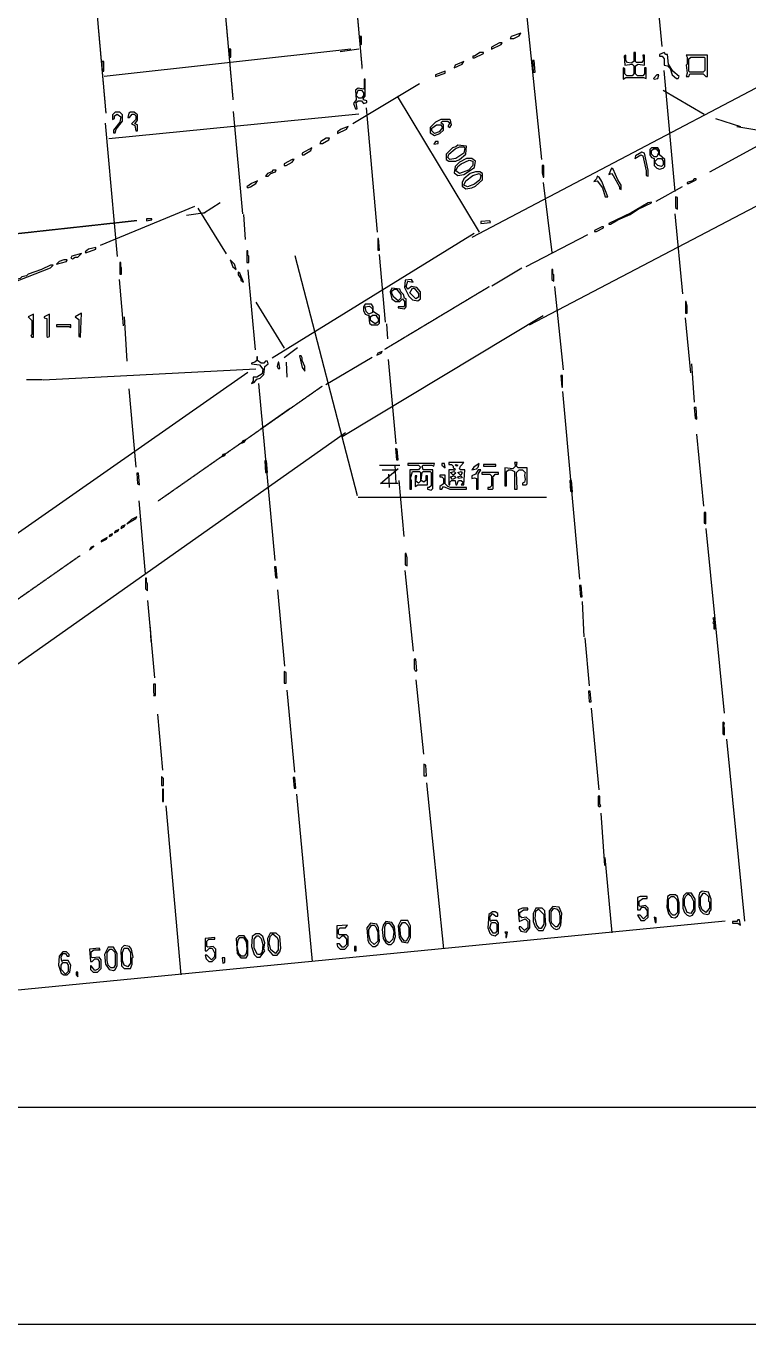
# Model space of a CAD drawing. Extents: x 11321 to 163025, y 6049 to 115321.
# Drawn here: x 79910 to 107597, y 6049 to 55820 of the extents above; entities that cross this region are included whole.
import ezdxf

# ---------------------------------------------------------------- set-up
doc = ezdxf.new("R2010")
doc.units = 0
doc.linetypes.add('DASHED', pattern=[1.524, 1.27, -0.254])
for name, color, linetype in [('DASHED_LINE', 3, 'DASHED'), ('SOLID_LINE', 7, 'Continuous'), ('TEXT_OUTLINE', 5, 'Continuous')]:
    doc.layers.add(name, color=color, linetype=linetype)

msp = doc.modelspace()

# ---------------------------------------------------------------- linework, layer by layer
at = {"layer": 'DASHED_LINE', "linetype": 'DASHED'}
for p, q in [((86234.8, 71027.2), (87846.3, 52986.8)), ((81366.3, 70513.4), (82971.6, 52478.5)), ((91468.5, 69051), (92796, 54183.8)), ((84155.2, 48351.7), (78256.1, 47703.9)), ((97665.7, 45815.9), (93664.2, 43415)), ((91264.6, 41999.9), (84979.2, 37602.6)), ((81971.6, 35498.4), (73344.6, 29463))]:
    msp.add_line(p, q, dxfattribs=at)
at = {"layer": 'SOLID_LINE'}
for p, q in [((103928, 58952.9), (104286.4, 55033.1)), ((98878.7, 58433.8), (99678.5, 50701.9)), ((92369.2, 54932.3), (82904.4, 53880.6)), ((92679.8, 54932.7), (91963.8, 54830.4)), ((104370.5, 54113.9), (104794.3, 49477.8)), ((94998.5, 53602.9), (92441.1, 52068.5)), ((108385.9, 53696.4), (97009.5, 47708.8)), ((104341.5, 53364.2), (105910.1, 52443.5)), ((94146.1, 53125.5), (97283.1, 47908.4)), ((92673.2, 52442.7), (83094, 51496.6)), ((87850.9, 52540.7), (88215.4, 48621.6)), ((92954.9, 52682.4), (93374.5, 47909.6)), ((106353.3, 52273.1), (107308.1, 51966.2)), ((82949.5, 52095.4), (83403.2, 46981.6)), ((107171.7, 51966.2), (109013, 51659.3)), ((108681.6, 51602.5), (106122.3, 50213.1)), ((109643.5, 49817), (99198.7, 44350.6)), ((99744.7, 49814.3), (100072.4, 47127.5)), ((105077.1, 49645.7), (104058.2, 49092.6)), ((86371.6, 48897.2), (82754.1, 47404.3)), ((86500.7, 48837.7), (87582.5, 47079.8)), ((87360.5, 49033.7), (86712.6, 48624.5)), ((86780.8, 48658.6), (86064.7, 48556.3)), ((88247, 48590.4), (88315.2, 47635.7)), ((104786.5, 48614.7), (105089.3, 45548.7)), ((97098.1, 47863.9), (89346.6, 43086.9)), ((101441.4, 47809.5), (99071.3, 46583.6)), ((90224.7, 47021.9), (92611.6, 37815.3)), ((93449.6, 47054.7), (93677.3, 44465.2)), ((88415.3, 46472.9), (88700.7, 43405.2)), ((98925.2, 46535.6), (97769.9, 45846.8)), ((83481.7, 46095.9), (83638.9, 44324.6)), ((100182.3, 45832.4), (100513.3, 42633)), ((88719.3, 45232.5), (89810.5, 43459.4)), ((83677.8, 44669.1), (83780.1, 42964.2)), ((99738.2, 44703.2), (92032, 40065.8)), ((93738, 44400.4), (93772.1, 43820.7)), ((105180.4, 44627.1), (105388.8, 42516.6)), ((90327, 43475.6), (89815.5, 43100.6)), ((89883.7, 42930.1), (89917.8, 42350.4)), ((93183.9, 43112.9), (91410.8, 42055.8)), ((93803.3, 43032.2), (94088, 39793.9)), ((105432.7, 42861.9), (105535, 41395.6)), ((88418.1, 42534.7), (53885.6, 18399)), ((88724.1, 42663.7), (80575.1, 42242.2)), ((79927, 42269.4), (80540.7, 42269.4)), ((83853.8, 41901.5), (84119.8, 38903.3)), ((88821.1, 42111.2), (89452.1, 35327.2)), ((100482.1, 41804.2), (101136.1, 34610)), ((90037.2, 41147.3), (88911.9, 40363)), ((92164.1, 40222.4), (74838.1, 27992.3)), ((105620.9, 40166.5), (105893.7, 37404.5)), ((93464.1, 38974.6), (94248.4, 38974.6)), ((94180.2, 38838.2), (93498.2, 38258.6)), ((94057.2, 38973.4), (94097.4, 38289.8)), ((93566.4, 38804.1), (94146.1, 38804.1)), ((93805.1, 38633.6), (93839.2, 38122.2)), ((94211, 38394.7), (94399.7, 36248.1)), ((93532.3, 38292.7), (94180.2, 38292.7)), ((84234.6, 37608.7), (84482.6, 34813.4)), ((92645.7, 37747.1), (99874.6, 37747.1)), ((105977.7, 36553.6), (106677.4, 29469.6)), ((94437.1, 34942.5), (94753.3, 31844)), ((89556.8, 34202.1), (89829.6, 31269.7)), ((84573.2, 33792.5), (84836.2, 30828)), ((101238.6, 33757.6), (101306.8, 32393.6)), ((84666.7, 32768.7), (84700.8, 32223.1)), ((101340.7, 32359.5), (101507.8, 30521)), ((94864.5, 30753.8), (95156.2, 27894.8)), ((89915.4, 30347.5), (90206.7, 27215.3)), ((84960, 29431.9), (85150.4, 27285.4)), ((101585.5, 29666.3), (101870.6, 26530.3)), ((106775.1, 28480.1), (107464.8, 21497.2)), ((95267.5, 26804.5), (95917.4, 20435.3)), ((85271.3, 25923.1), (85846, 19444)), ((90285.9, 26363.8), (90882.1, 19954.8)), ((101954.6, 25642.1), (102091, 23630.3)), ((102106.2, 23938.6), (102369.5, 21042.4)), ((106724.1, 21491.9), (76355.3, 18529.1)), ((41566.1, 14366.1), (112388.8, 14366.1)), ((53432.4, 6049.4), (112286.5, 6049.4))]:
    msp.add_line(p, q, dxfattribs=at)
at = {"layer": 'TEXT_OUTLINE'}
for points in [[(92713.9, 55410.1), (92713.9, 55137.3), (92782.1, 55103.2), (92782.1, 55410.1)], [(98885.8, 55546.5), (98510.7, 55410.1), (98476.6, 55341.9), (98613, 55341.9), (98817.6, 55444.2)], [(87701.4, 54932.7), (87701.4, 54625.9), (87769.6, 54625.9), (87769.6, 54932.7)], [(97453.6, 54796.3), (97317.2, 54796.3), (97112.6, 54660), (97044.4, 54660), (97044.4, 54591.8), (97112.6, 54591.8), (97453.6, 54762.2)], [(98169.7, 55171.4), (98067.4, 55171.4), (97760.5, 55000.9), (97760.5, 54932.7), (98135.6, 55103.2)], [(103625.5, 54694.1), (103557.3, 54694.1), (103591.4, 54523.6), (103523.2, 54421.3), (103318.6, 54421.3), (103284.5, 54455.4), (103284.5, 54796.3), (103216.3, 54796.3), (103216.3, 54455.4), (103114, 54387.2), (102977.6, 54421.3), (102909.4, 54489.5), (102909.4, 54694.1), (102841.2, 54660), (102875.3, 54319), (103148.1, 54353.1), (103216.3, 54284.9), (103216.3, 53978), (103148.1, 53909.8), (102943.5, 53909.8), (102875.3, 53978), (102875.3, 54182.6), (102807.1, 54216.7), (102807.1, 53773.4), (102909.4, 53841.6), (103591.4, 53841.6), (103693.7, 53807.5), (103693.7, 54216.7), (103625.5, 54216.7), (103625.5, 53978), (103557.3, 53909.8), (103352.7, 53909.8), (103284.5, 53978), (103284.5, 54284.9), (103386.8, 54353.1), (103625.5, 54319)], [(104205.1, 54728.2), (104205.1, 54660), (104307.4, 54660), (104375.6, 54557.7), (104375.6, 54319), (104512, 54284.9), (104614.3, 54182.6), (104682.5, 53943.9), (104853, 53807.5), (104921.2, 53807.5), (104955.3, 53875.7), (104716.6, 54080.3), (104546.1, 54353.1), (104512, 54728.2), (104443.8, 54728.2), (104375.6, 54796.3)], [(82825.3, 54455.4), (82825.3, 54216.7), (82859.4, 54080.3), (82893.5, 54080.3), (82893.5, 54455.4)], [(96703.5, 54455.4), (96362.5, 54319), (96328.4, 54216.7), (96635.3, 54353.1)], [(99329, 54489.5), (99363.1, 54046.2), (99431.3, 54046.2), (99397.2, 54489.5)], [(105228.1, 54694.1), (105262.2, 54625.9), (105262.2, 54353.1), (105228.1, 54319), (105262.2, 54012.1), (105228.1, 53875.7), (105330.4, 53875.7), (105364.5, 53978), (105876, 53978), (105978.3, 53875.7), (106046.4, 53875.7), (106046.4, 54694.1)], [(105398.6, 54625.9), (105910.1, 54625.9), (105944.2, 54591.8), (105944.2, 54114.4), (105876, 54046.2), (105364.5, 54046.2), (105330.4, 54080.3), (105330.4, 54557.7)], [(92918.5, 53773.4), (92884.4, 53773.4), (92884.4, 53432.4), (92850.3, 53398.3), (92645.7, 53432.4), (92543.4, 53364.2), (92577.5, 52989.1), (92475.2, 52852.7), (92543.4, 52648.1), (92611.6, 52648.1), (92577.5, 52886.8), (92645.7, 52955), (92782.1, 52955), (92850.3, 52852.7), (92986.7, 52886.8), (92986.7, 52955), (92850.3, 52989.1), (92850.3, 53057.3), (92918.5, 53125.5)], [(95987.4, 54080.3), (95612.3, 53943.9), (95612.3, 53875.7), (95987.4, 54012.1)], [(104171, 53943.9), (104102.8, 53943.9), (103966.4, 53807.5), (104000.5, 53773.4), (104136.9, 53807.5)], [(92645.7, 53364.2), (92782.1, 53364.2), (92850.3, 53261.9), (92850.3, 53159.6), (92782.1, 53057.3), (92679.8, 53057.3), (92577.5, 53159.6)], [(83507.3, 52511.7), (83336.8, 52511.7), (83234.5, 52409.5), (83234.5, 52239), (83302.7, 52273.1), (83302.7, 52375.4), (83405, 52443.5), (83541.4, 52341.3), (83507.3, 52136.7), (83268.6, 51829.8), (83268.6, 51727.5), (83336.8, 51727.5), (83370.9, 51863.9), (83609.6, 52170.8), (83609.6, 52409.5)], [(83916.5, 52511.7), (83848.3, 52477.6), (83814.2, 52307.2), (83882.4, 52307.2), (83984.7, 52443.5), (84052.9, 52443.5), (84121.1, 52375.4), (84121.1, 52239), (83950.6, 52068.5), (84087, 52000.3), (84121.1, 51795.7), (84189.3, 51795.7), (84189.3, 52034.4), (84087, 52068.5), (84189.3, 52204.9), (84189.3, 52409.5), (84052.9, 52511.7)], [(92270.6, 51966.2), (91997.9, 51863.9), (91861.5, 51761.6), (91861.5, 51693.4), (92202.4, 51863.9)], [(96192, 52204.9), (96157.9, 52239), (95816.9, 52239), (95612.3, 52136.7), (95407.7, 51932.1), (95407.7, 51727.5), (95578.2, 51625.2), (95782.8, 51693.4), (95919.2, 51829.8), (95919.2, 52034.4), (95816.9, 52102.6), (95885.1, 52170.8), (96089.7, 52170.8), (96157.9, 52102.6), (96089.7, 51966.2), (96157.9, 51932.1), (96226.1, 52034.4)], [(95816.9, 52034.4), (95885.1, 51932.1), (95748.7, 51761.6), (95578.2, 51693.4), (95475.9, 51795.7), (95475.9, 51898), (95646.4, 52034.4)], [(91554.6, 51522.9), (91418.2, 51522.9), (91213.6, 51386.5), (91179.5, 51318.3), (91281.8, 51318.3), (91520.5, 51454.7)], [(95714.6, 51386.5), (95612.3, 51386.5), (95544.1, 51284.2), (95714.6, 51318.3)], [(90872.6, 51147.8), (90497.5, 50943.2), (90497.5, 50875), (90565.7, 50875), (90838.5, 51045.5)], [(96805.7, 51216), (96464.8, 51250.1), (96396.6, 51181.9), (96260.2, 51147.8), (96021.5, 50909.1), (96021.5, 50704.5), (96123.8, 50636.3), (96396.6, 50636.3), (96533, 50704.5), (96771.6, 50909.1)], [(96737.5, 51147.8), (96703.5, 50943.2), (96396.6, 50738.6), (96157.9, 50704.5), (96089.7, 50772.7), (96123.8, 50909.1), (96362.5, 51113.7), (96533, 51181.9), (96703.5, 51181.9)], [(103523.2, 50977.3), (103284.5, 50840.9), (103250.4, 50738.6), (103489.1, 50875), (103557.3, 50840.9), (103693.7, 50261.2), (103693.7, 50090.8), (103761.8, 50056.7), (103761.8, 50295.3), (103625.5, 50943.2)], [(103898.2, 51147.8), (103830, 51079.6), (103830, 50875), (103898.2, 50772.7), (104000.5, 50738.6), (104000.5, 50465.8), (104102.8, 50363.5), (104205.1, 50329.4), (104341.5, 50363.5), (104409.7, 50431.7), (104409.7, 50704.5), (104205.1, 50875), (104205.1, 51045.5), (104136.9, 51147.8)], [(103966.4, 51113.7), (104068.7, 51113.7), (104171, 50977.3), (104102.8, 50806.8), (104000.5, 50806.8), (103898.2, 50909.1), (103898.2, 51045.5)], [(89508.7, 50295.3), (89372.3, 50295.3), (89338.2, 50227.1), (89167.7, 50158.9), (89099.5, 50056.7), (89201.8, 50056.7), (89304.1, 50158.9), (89474.6, 50227.1)], [(90190.6, 50704.5), (90122.4, 50704.5), (89815.5, 50534), (89815.5, 50465.8), (89883.7, 50465.8), (90122.4, 50602.2)], [(97146.7, 50636.3), (97010.3, 50738.6), (96805.7, 50738.6), (96533, 50602.2), (96362.5, 50431.7), (96328.4, 50193), (96464.8, 50090.8), (96703.5, 50124.8), (97112.6, 50397.6)], [(97044.4, 50636.3), (97044.4, 50465.8), (96873.9, 50295.3), (96533, 50158.9), (96396.6, 50261.2), (96464.8, 50431.7), (96601.2, 50534), (96908, 50670.4)], [(99704.1, 50465.8), (99704.1, 50193), (99738.2, 50022.6), (99772.3, 50022.6), (99772.3, 50465.8)], [(102363.8, 50363.5), (102261.5, 50124.8), (102363.8, 50158.9), (102432, 50090.8), (102670.7, 49647.5), (102670.7, 49579.3), (102738.9, 49545.2), (102738.9, 49715.7), (102602.5, 49920.3), (102432, 50329.4)], [(104136.9, 50738.6), (104273.3, 50738.6), (104341.5, 50636.3), (104341.5, 50499.9), (104273.3, 50431.7), (104136.9, 50465.8), (104034.6, 50568.1), (104034.6, 50636.3)], [(88792.6, 49886.2), (88553.9, 49783.9), (88383.4, 49647.5), (88417.5, 49613.4), (88519.8, 49647.5), (88724.4, 49783.9)], [(97419.5, 50158.9), (97317.2, 50227.1), (97146.7, 50227.1), (96942.1, 50158.9), (96703.5, 49954.4), (96635.3, 49818), (96635.3, 49681.6), (96771.6, 49579.3), (97010.3, 49613.4), (97146.7, 49681.6), (97419.5, 49920.3)], [(97351.3, 50090.8), (97317.2, 49920.3), (97112.6, 49749.8), (96839.8, 49647.5), (96703.5, 49715.7), (96771.6, 49886.2), (97044.4, 50090.8), (97283.1, 50158.9)], [(101818.2, 50056.7), (101784.1, 49954.4), (101681.8, 49852.1), (101818.2, 49886.2), (102022.8, 49613.4), (102125.1, 49272.4), (102227.4, 49272.4), (101988.7, 49852.1), (101886.4, 50022.6)], [(105603.2, 49954.4), (105535, 49954.4), (105466.8, 49886.2), (105262.2, 49818), (105262.2, 49783.9), (105330.4, 49783.9), (105603.2, 49920.3)], [(103898.2, 49067.8), (103761.8, 49033.7), (103114, 48658.6), (102261.5, 48249.4), (102261.5, 48215.3), (102329.7, 48215.3), (102602.5, 48385.8), (103079.9, 48590.4), (103386.8, 48795), (103898.2, 49033.7)], [(104818.9, 49272.4), (104818.9, 48863.2), (104887.1, 48795), (104887.1, 49238.3)], [(84530.3, 48419.9), (84530.3, 48351.7), (84734.9, 48385.8), (84734.9, 48419.9)], [(97351.3, 48317.6), (97351.3, 48249.4), (97726.4, 48283.5), (97692.3, 48351.7)], [(102056.9, 48113), (101988.7, 48113), (101715.9, 47976.6), (101715.9, 47942.5), (101784.1, 47942.5), (102056.9, 48078.9)], [(82586.7, 47328.8), (82313.9, 47260.6), (82177.5, 47158.3), (82211.6, 47124.2), (82586.7, 47260.6)], [(93395.9, 47669.8), (93395.9, 47226.5), (93464.1, 47226.5), (93430, 47669.8)], [(81495.5, 46851.4), (81359.1, 46851.4), (81188.6, 46783.2), (81086.3, 46680.9), (81461.4, 46783.2)], [(82041.1, 47090.1), (81666, 46987.8), (81631.9, 46919.6), (81700.1, 46885.5), (81802.4, 46953.7), (81904.7, 46953.7)], [(87735.5, 46851.4), (87837.8, 46578.6), (87974.2, 46476.3), (87906, 46680.9)], [(88383.4, 47192.4), (88383.4, 46749.1), (88451.6, 46749.1), (88451.6, 46987.8), (88417.5, 47021.9), (88417.5, 47192.4)], [(80949.9, 46646.8), (80847.6, 46646.8), (80506.6, 46476.3), (79995.2, 46305.8), (79927, 46237.6), (79756.5, 46203.5), (79688.3, 46135.3), (79517.8, 46101.2), (79040.4, 45862.5), (78938.1, 45862.5), (78665.3, 45726.1), (78665.3, 45657.9), (79074.5, 45794.3), (79381.4, 45964.8), (80847.6, 46544.5)], [(83507.3, 46749.1), (83507.3, 46305.8), (83575.5, 46305.8), (83575.5, 46544.5), (83541.4, 46578.6), (83541.4, 46749.1)], [(88042.4, 46374), (88042.4, 46271.7), (88144.7, 46135.3), (88144.7, 46067.1), (88247, 45998.9), (88110.6, 46339.9)], [(100079.2, 46476.3), (100079.2, 46101.2), (100147.4, 46033), (100147.4, 46271.7), (100113.3, 46305.8), (100113.3, 46476.3)], [(94452.9, 46067.1), (94418.8, 45794.3), (94589.3, 45453.3), (94725.7, 45317), (94930.3, 45282.9), (95032.6, 45351.1), (95032.6, 45623.8), (94896.2, 45794.3), (94691.6, 45828.4), (94555.2, 45726.1), (94487, 45828.4), (94555.2, 46033), (94759.8, 45998.9), (94691.6, 46101.2)], [(93941.5, 45760.2), (93873.3, 45623.8), (93941.5, 45351.1), (94077.9, 45248.8), (94248.4, 45248.8), (94350.7, 45351.1), (94418.8, 45248.8), (94418.8, 45078.3), (94384.7, 45044.2), (94180.2, 45044.2), (94180.2, 45010.1), (94418.8, 44976), (94487, 45044.2), (94487, 45351.1), (94418.8, 45385.2), (94384.7, 45521.5), (94282.5, 45623.8), (94248.4, 45726.1)], [(94043.8, 45726.1), (94112, 45726.1), (94282.5, 45521.5), (94282.5, 45385.2), (94180.2, 45282.9), (94009.7, 45419.3), (93941.5, 45555.6), (93941.5, 45657.9)], [(94725.7, 45760.2), (94793.9, 45760.2), (94964.4, 45555.6), (94964.4, 45419.3), (94862.1, 45351.1), (94623.4, 45589.7)], [(82041.1, 44805.5), (81802.4, 44669.1), (81938.8, 44566.8), (81938.8, 43918.9), (82007, 43884.8)], [(92918.5, 45146.5), (92850.3, 45044.2), (92850.3, 44907.8), (92918.5, 44771.4), (93089, 44703.2), (93054.9, 44669.1), (93089, 44430.4), (93157.2, 44362.2), (93395.9, 44362.2), (93464.1, 44430.4), (93464.1, 44703.2), (93225.4, 44873.7), (93225.4, 45044.2), (93157.2, 45146.5)], [(92918.5, 45044.2), (93089, 45078.3), (93191.3, 44976), (93191.3, 44839.6), (93054.9, 44771.4), (92952.6, 44873.7)], [(105194, 45248.8), (105194, 44805.5), (105262.2, 44805.5), (105262.2, 45078.3), (105228.1, 45248.8)], [(80199.8, 44771.4), (79995.2, 44669.1), (80131.6, 44532.7), (80131.6, 43987.1), (80097.5, 43953), (80131.6, 43884.8), (80199.8, 43884.8)], [(80813.5, 44771.4), (80608.9, 44669.1), (80608.9, 44635), (80711.2, 44600.9), (80711.2, 43918.9), (80745.3, 43884.8), (80813.5, 43918.9)], [(81086.3, 44362.2), (81086.3, 44294), (81563.7, 44294), (81631.9, 44259.9), (81631.9, 44362.2)], [(93191.3, 44737.3), (93327.7, 44737.3), (93430, 44566.8), (93395.9, 44464.5), (93293.6, 44396.3), (93123.1, 44532.7), (93123.1, 44669.1)], [(93566.4, 43339.2), (93395.9, 43271), (93361.8, 43202.8), (93532.3, 43271)], [(89167.7, 42964.2), (89099.5, 42964.2), (89031.3, 42896), (88929, 42896), (88792.6, 42998.3), (88792.6, 43134.6), (88758.5, 43134.6), (88758.5, 42998.3), (88690.3, 42930.1), (88553.9, 42896), (88553.9, 42861.9), (88860.8, 42827.8), (88997.2, 42657.3), (88963.1, 42486.8), (88758.5, 42350.4), (88622.1, 42350.4), (88622.1, 42214), (88553.9, 42111.7), (88656.2, 42145.8), (88758.5, 42282.2), (88894.9, 42316.3), (89031.3, 42452.7), (89065.4, 42759.6), (89201.8, 42861.9)], [(89576.9, 42930.1), (89542.8, 42759.6), (89576.9, 42691.4), (89645.1, 42691.4), (89611, 42930.1)], [(90395.2, 43168.7), (90497.5, 42725.5), (90599.8, 42589.1), (90599.8, 42759.6), (90497.5, 42998.3), (90497.5, 43100.6), (90463.4, 43168.7)], [(100420.2, 42418.6), (100454.3, 41975.3), (100488.4, 41975.3), (100488.4, 42418.6)], [(105535, 41191), (105569.1, 40781.8), (105637.3, 40747.8), (105603.2, 41191)], [(88349.3, 39963.5), (88212.9, 39895.3), (88178.8, 39827.1), (88281.1, 39861.2)], [(87565, 39417.9), (87462.7, 39383.8), (87428.6, 39315.6), (87530.9, 39349.7)], [(94077.9, 39622.5), (94112, 39179.2), (94180.2, 39179.2), (94146.1, 39588.4)], [(89065.4, 39145.1), (89099.5, 38701.8), (89167.7, 38701.8), (89133.6, 39145.1)], [(94555.2, 39042.8), (94555.2, 38974.6), (94964.4, 38974.6), (95032.6, 38906.4), (94964.4, 38804.1), (94623.4, 38804.1), (94623.4, 38054), (94691.6, 38054), (94691.6, 38395), (94657.5, 38463.1), (94725.7, 38735.9), (94998.5, 38735.9), (95032.6, 38701.8), (95032.6, 38360.9), (94964.4, 38292.7), (94862.1, 38360.9), (94896.2, 38565.4), (94828, 38565.4), (94828, 38156.3), (94930.3, 38224.5), (95305.4, 38224.5), (95305.4, 38565.4), (95237.2, 38565.4), (95237.2, 38395), (95169, 38326.8), (95066.7, 38395), (95100.8, 38701.8), (95134.9, 38735.9), (95407.7, 38735.9), (95441.8, 38701.8), (95441.8, 38190.4), (95373.6, 38122.2), (95305.4, 38122.2), (95305.4, 38054), (95441.8, 38019.9), (95510, 38088.1), (95510, 38804.1), (95134.9, 38804.1), (95100.8, 38940.5), (95134.9, 38974.6), (95475.9, 38974.6), (95544.1, 38940.5), (95578.2, 39042.8)], [(95851, 39042.8), (95851, 38974.6), (95987.4, 38872.3), (95953.3, 39042.8)], [(96123.8, 39076.9), (96123.8, 39008.7), (96226.1, 39008.7), (96294.3, 38940.5), (96294.3, 38872.3), (96362.5, 38838.2), (96328.4, 38770), (96294.3, 38804.1), (96123.8, 38804.1), (96123.8, 38224.5), (96157.9, 38224.5), (96157.9, 38326.8), (96226.1, 38395), (96362.5, 38395), (96396.6, 38224.5), (96430.7, 38224.5), (96498.9, 38395), (96601.2, 38395), (96669.4, 38326.8), (96601.2, 38224.5), (96703.5, 38224.5), (96737.5, 38804.1), (96567.1, 38804.1), (96533, 38838.2), (96567.1, 38940.5), (96703.5, 39076.9)], [(96362.5, 38974.6), (96396.6, 39008.7), (96464.8, 38974.6), (96430.7, 38940.5)], [(97283.1, 39042.8), (97078.5, 38906.4), (97010.3, 38804.1), (97180.8, 38838.2), (97249, 38906.4)], [(97453.6, 39008.7), (97453.6, 38940.5), (97931, 38940.5), (97931, 39008.7)], [(98647.1, 39076.9), (98681.2, 38940.5), (98578.9, 38838.2), (98272, 38872.3), (98272, 38190.4), (98340.2, 38190.4), (98340.2, 38735.9), (98408.4, 38804.1), (98510.7, 38804.1), (98647.1, 38735.9), (98647.1, 38054), (98749.4, 38054), (98715.3, 38701.8), (98817.6, 38804.1), (98954, 38804.1), (99056.2, 38701.8), (99022.2, 38599.5), (99056.2, 38429.1), (99022.2, 38326.8), (98954, 38292.7), (98954, 38224.5), (99090.3, 38224.5), (99124.4, 38258.6), (99124.4, 38872.3), (98783.5, 38872.3), (98715.3, 38940.5), (98749.4, 39076.9)], [(84155.2, 38667.7), (84189.3, 38258.6), (84257.5, 38224.5), (84223.4, 38667.7)], [(95782.8, 38599.5), (95782.8, 38531.3), (95851, 38531.3), (95919.2, 38463.1), (95919.2, 38258.6), (95782.8, 38156.3), (95782.8, 38054), (95851, 38054), (95919.2, 38156.3), (96157.9, 38054), (96805.7, 38054), (96805.7, 38122.2), (96192, 38122.2), (96089.7, 38156.3), (95987.4, 38258.6), (95987.4, 38599.5)], [(96192, 38701.8), (96328.4, 38735.9), (96396.6, 38667.7), (96294.3, 38599.5)], [(96192, 38531.3), (96328.4, 38565.4), (96396.6, 38497.2), (96260.2, 38429.1)], [(96464.8, 38701.8), (96601.2, 38735.9), (96635.3, 38667.7), (96567.1, 38599.5)], [(96464.8, 38531.3), (96601.2, 38565.4), (96635.3, 38497.2), (96498.9, 38463.1)], [(97351.3, 38804.1), (97249, 38804.1), (97146.7, 38633.6), (97010.3, 38565.4), (97010.3, 38463.1), (97112.6, 38497.2), (97180.8, 38463.1), (97180.8, 38054), (97249, 38054), (97249, 38633.6)], [(97385.4, 38701.8), (97385.4, 38633.6), (97692.3, 38633.6), (97760.5, 38565.4), (97760.5, 38190.4), (97692.3, 38122.2), (97624.1, 38122.2), (97624.1, 38054), (97794.6, 38054), (97828.7, 38088.1), (97828.7, 38463.1), (97794.6, 38497.2), (97896.9, 38633.6), (98033.3, 38633.6), (98033.3, 38701.8)], [(100761.2, 38395), (100795.3, 37985.8), (100863.5, 37951.7), (100829.4, 38395)], [(84155.2, 36996.9), (83950.6, 36894.6), (83780.1, 36724.1), (84121.1, 36928.7)], [(105910.1, 37167.4), (105910.1, 36758.2), (105978.3, 36724.1), (105978.3, 37167.4)], [(83234.5, 36349), (83132.2, 36314.9), (83098.1, 36246.7), (83200.4, 36280.8)], [(83473.2, 36519.5), (83336.8, 36451.3), (83302.7, 36383.1), (83439.1, 36451.3)], [(83711.9, 36690), (83575.5, 36621.8), (83541.4, 36553.6), (83677.8, 36621.8)], [(82518.5, 35871.7), (82416.2, 35837.6), (82348, 35735.3)], [(83029.9, 36212.6), (82791.2, 36076.3), (82791.2, 36042.2), (82995.8, 36144.4)], [(94452.9, 35598.9), (94452.9, 35155.6), (94521.1, 35121.5), (94521.1, 35428.4), (94487, 35598.9)], [(89440.5, 35087.4), (89474.6, 34678.2), (89542.8, 34644.1), (89508.7, 35087.4)], [(84496.2, 34644.1), (84496.2, 34234.9), (84564.4, 34166.7), (84564.4, 34439.5), (84530.3, 34473.6), (84530.3, 34644.1)], [(101136.3, 34371.3), (101170.4, 33928), (101238.6, 33928), (101204.5, 34371.3)], [(106251, 33109.7), (106285.1, 33007.4), (106251, 32939.2), (106285.1, 32905.1), (106285.1, 32700.5), (106319.2, 32700.5), (106319.2, 33143.8)], [(94793.9, 31541.1), (94793.9, 31166.1), (94828, 31097.9), (94896.2, 31097.9), (94862.1, 31541.1)], [(89815.5, 31063.8), (89815.5, 30620.5), (89883.7, 30620.5), (89883.7, 31029.7)], [(84803.1, 30586.4), (84803.1, 30245.4), (84837.2, 30211.3), (84803.1, 30143.1), (84871.3, 30143.1), (84871.3, 30586.4)], [(101477.2, 30313.6), (101511.3, 29904.4), (101579.5, 29904.4), (101545.4, 30313.6)], [(106626.1, 29120.2), (106626.1, 28676.9), (106694.3, 28642.8), (106694.3, 28915.6), (106660.2, 28949.7), (106694.3, 29086.1)], [(95169, 27517.5), (95169, 27074.2), (95271.3, 27074.2), (95237.2, 27483.4)], [(85109.9, 27040.1), (85109.9, 26699.2), (85178.1, 26699.2), (85178.1, 26971.9)], [(90156.5, 27006), (90190.6, 26596.9), (90258.8, 26596.9), (90224.7, 27006)], [(85144, 26562.8), (85144, 26085.4), (85178.1, 26085.4), (85178.1, 26562.8)], [(101852.3, 26290), (101852.3, 25914.9), (101920.5, 25880.8), (101954.6, 25914.9), (101920.5, 25983.1), (101920.5, 26290)], [(103455, 22436.8), (103352.7, 22402.7), (103352.7, 21925.4), (103455, 21925.4), (103523.2, 22027.7), (103625.5, 22027.7), (103727.7, 21891.3), (103727.7, 21720.8), (103591.4, 21584.4), (103455, 21720.8), (103352.7, 21720.8), (103489.1, 21516.2), (103625.5, 21516.2), (103761.8, 21652.6), (103761.8, 21993.6), (103659.6, 22095.9), (103455, 22061.8), (103420.9, 22095.9), (103420.9, 22266.3), (103557.3, 22368.6), (103727.7, 22368.6), (103727.7, 22436.8)], [(104614.3, 22505), (104512, 22436.8), (104477.9, 22027.7), (104546.1, 21789), (104648.4, 21652.6), (104784.8, 21618.5), (104887.1, 21686.7), (104955.3, 21823.1), (104955.3, 22198.1), (104887.1, 22436.8), (104818.9, 22505)], [(104648.4, 22436.8), (104750.7, 22436.8), (104853, 22334.5), (104887.1, 22232.2), (104887.1, 21823.1), (104784.8, 21720.8), (104716.6, 21720.8), (104614.3, 21823.1), (104546.1, 21993.6), (104546.1, 22334.5)], [(105228.1, 22573.2), (105125.8, 22470.9), (105091.7, 22368.6), (105091.7, 21993.6), (105159.9, 21823.1), (105262.2, 21720.8), (105364.5, 21686.7), (105466.8, 21720.8), (105569.1, 21891.3), (105569.1, 22334.5), (105432.7, 22573.2)], [(105296.3, 22539.1), (105398.6, 22470.9), (105500.9, 22266.3), (105500.9, 21959.5), (105398.6, 21789), (105262.2, 21823.1), (105159.9, 22095.9), (105159.9, 22334.5), (105194, 22436.8)], [(105841.9, 22641.4), (105739.6, 22573.2), (105705.5, 22470.9), (105705.5, 22061.8), (105773.7, 21891.3), (105876, 21789), (106046.4, 21754.9), (106114.6, 21789), (106114.6, 21857.2), (106182.8, 21925.4), (106182.8, 22334.5), (106080.5, 22607.3)], [(105876, 22573.2), (105944.2, 22573.2), (106080.5, 22436.8), (106080.5, 22266.3), (106114.6, 22232.2), (106114.6, 21993.6), (105978.3, 21823.1), (105841.9, 21925.4), (105773.7, 22095.9), (105773.7, 22402.7)], [(98954, 21993.6), (98783.5, 21925.4), (98817.6, 21482.1), (99056.2, 21584.4), (99158.5, 21482.1), (99158.5, 21243.4), (99022.2, 21141.1), (98885.8, 21277.5), (98817.6, 21277.5), (98817.6, 21209.3), (98885.8, 21107), (99090.3, 21072.9), (99226.7, 21243.4), (99226.7, 21516.2), (99090.3, 21652.6), (98919.9, 21618.5), (98851.7, 21686.7), (98851.7, 21823.1), (98988.1, 21925.4), (99158.5, 21925.4), (99158.5, 21993.6)], [(99465.4, 21993.6), (99363.1, 21789), (99363.1, 21482.1), (99431.3, 21277.5), (99567.7, 21141.1), (99738.2, 21141.1), (99840.5, 21345.7), (99806.4, 21891.3), (99704.1, 21993.6)], [(99567.7, 21959.5), (99772.3, 21754.9), (99772.3, 21379.8), (99670, 21209.3), (99601.8, 21209.3), (99499.5, 21345.7), (99431.3, 21584.4), (99465.4, 21891.3)], [(100113.3, 22061.8), (99976.9, 21891.3), (99976.9, 21516.2), (100045.1, 21311.6), (100147.4, 21209.3), (100249.7, 21175.2), (100352, 21209.3), (100420.2, 21345.7), (100454.3, 21789), (100352, 22027.7)], [(100147.4, 21993.6), (100283.8, 21959.5), (100352, 21857.2), (100386.1, 21686.7), (100386.1, 21448), (100283.8, 21277.5), (100215.6, 21277.5), (100079.2, 21413.9), (100045.1, 21516.2), (100045.1, 21857.2)], [(93123.1, 21413.9), (92986.7, 21243.4), (93020.8, 20766), (93054.9, 20663.7), (93191.3, 20527.3), (93293.6, 20527.3), (93395.9, 20595.5), (93464.1, 20731.9), (93430, 21243.4), (93361.8, 21379.8)], [(93702.8, 21482.1), (93600.5, 21345.7), (93566.4, 21175.2), (93600.5, 20834.2), (93702.8, 20663.7), (93805.1, 20595.5), (93907.4, 20595.5), (94009.7, 20697.8), (94077.9, 20902.4), (94043.8, 21277.5), (93941.5, 21448)], [(93736.9, 21413.9), (93839.2, 21413.9), (93975.6, 21243.4), (94009.7, 21072.9), (93975.6, 20800.1), (93839.2, 20663.7), (93736.9, 20731.9), (93668.7, 20902.4), (93668.7, 21277.5)], [(94282.5, 21516.2), (94180.2, 21311.6), (94214.3, 20868.3), (94316.6, 20697.8), (94555.2, 20663.7), (94657.5, 20868.3), (94657.5, 21311.6), (94555.2, 21516.2)], [(94350.7, 21448), (94452.9, 21448), (94555.2, 21345.7), (94589.3, 21243.4), (94589.3, 20902.4), (94487, 20731.9), (94418.8, 20731.9), (94282.5, 20902.4), (94248.4, 21277.5)], [(97794.6, 21857.2), (97658.2, 21754.9), (97624.1, 21243.4), (97692.3, 21038.8), (97760.5, 20970.6), (97896.9, 20936.5), (98033.3, 21038.8), (98033.3, 21413.9), (97965.1, 21516.2), (97760.5, 21516.2), (97726.4, 21482.1), (97692.3, 21652.6), (97794.6, 21789), (97931, 21686.7), (97999.2, 21686.7), (97999.2, 21789), (97896.9, 21857.2)], [(97760.5, 21448), (97896.9, 21448), (97965.1, 21379.8), (97965.1, 21107), (97896.9, 21038.8), (97828.7, 21038.8), (97692.3, 21243.4)], [(104000.5, 21652.6), (104034.6, 21448), (104068.7, 21448), (104068.7, 21618.5)], [(107308.1, 21345.7), (107274, 21550.3), (107205.8, 21550.3), (107171.7, 21482.1), (107001.2, 21482.1), (107001.2, 21413.9), (107205.8, 21413.9)], [(88076.5, 20936.5), (87974.2, 20834.2), (88008.3, 20254.5), (88144.7, 20084), (88349.3, 20084), (88417.5, 20186.3), (88417.5, 20731.9), (88281.1, 20936.5)], [(88724.4, 21004.7), (88588, 20902.4), (88553.9, 20527.3), (88656.2, 20220.4), (88758.5, 20118.1), (88894.9, 20118.1), (89065.4, 20356.8), (89031.3, 20425), (89065.4, 20663.7), (88997.2, 20902.4), (88860.8, 21004.7)], [(88758.5, 20936.5), (88826.7, 20936.5), (88929, 20834.2), (88997.2, 20595.5), (88963.1, 20322.7), (88894.9, 20220.4), (88792.6, 20220.4), (88656.2, 20459.1), (88656.2, 20800.1)], [(89270, 21038.8), (89167.7, 20834.2), (89201.8, 20390.9), (89372.3, 20186.3), (89542.8, 20186.3), (89645.1, 20322.7), (89679.2, 20459.1), (89645.1, 20902.4), (89508.7, 21038.8)], [(89372.3, 21004.7), (89542.8, 20868.3), (89576.9, 20766), (89576.9, 20390.9), (89474.6, 20254.5), (89304.1, 20390.9), (89235.9, 20663.7), (89270, 20902.4)], [(92236.5, 21345.7), (91827.4, 21311.6), (91827.4, 20868.3), (91929.7, 20834.2), (92032, 20936.5), (92100.1, 20936.5), (92202.4, 20800.1), (92202.4, 20595.5), (92100.1, 20493.2), (92032, 20493.2), (91929.7, 20629.6), (91827.4, 20629.6), (91861.5, 20527.3), (91963.8, 20425), (92134.2, 20425), (92270.6, 20561.4), (92270.6, 20902.4), (92202.4, 20970.6), (91929.7, 20970.6), (91895.6, 21004.7), (91895.6, 21175.2), (91963.8, 21243.4), (92168.3, 21243.4)], [(93157.2, 21345.7), (93259.5, 21345.7), (93327.7, 21277.5), (93395.9, 21072.9), (93395.9, 20731.9), (93259.5, 20595.5), (93123.1, 20731.9), (93054.9, 20970.6), (93054.9, 21175.2)], [(98272, 21072.9), (98340.2, 20970.6), (98306.1, 20936.5), (98306.1, 20868.3), (98340.2, 20868.3), (98374.3, 21072.9)], [(82348, 20425), (82382.1, 19947.6), (82450.3, 19947.6), (82552.6, 20049.9), (82654.9, 20049.9), (82723.1, 19947.6), (82723.1, 19709), (82654.9, 19640.8), (82552.6, 19606.7), (82416.2, 19777.2), (82382.1, 19777.2), (82382.1, 19640.8), (82484.4, 19538.5), (82654.9, 19538.5), (82791.2, 19674.9), (82791.2, 20015.8), (82723.1, 20118.1), (82450.3, 20084), (82416.2, 20118.1), (82416.2, 20322.7), (82518.5, 20390.9), (82757.1, 20390.9), (82723.1, 20459.1)], [(83064, 20493.2), (82927.6, 20220.4), (82961.7, 19845.3), (83098.1, 19640.8), (83268.6, 19606.7), (83336.8, 19640.8), (83405, 19777.2), (83405, 20254.5), (83268.6, 20493.2)], [(83132.2, 20425), (83200.4, 20425), (83302.7, 20322.7), (83336.8, 20220.4), (83336.8, 19811.2), (83268.6, 19709), (83166.3, 19709), (83064, 19811.2), (83029.9, 19981.7), (83029.9, 20288.6)], [(83677.8, 20561.4), (83575.5, 20459.1), (83541.4, 20356.8), (83575.5, 19777.2), (83677.8, 19674.9), (83916.5, 19674.9), (83984.7, 19845.3), (83984.7, 20084), (84018.8, 20118.1), (83950.6, 20425), (83882.4, 20527.3)], [(83677.8, 20459.1), (83814.2, 20459.1), (83916.5, 20288.6), (83916.5, 19879.4), (83814.2, 19743.1), (83677.8, 19811.2), (83609.6, 19981.7), (83609.6, 20288.6)], [(87155.9, 20868.3), (86780.8, 20834.2), (86780.8, 20356.8), (86849, 20356.8), (86951.3, 20459.1), (87053.6, 20459.1), (87155.9, 20254.5), (87121.8, 20118.1), (87019.5, 20015.8), (86849, 20186.3), (86780.8, 20186.3), (86814.9, 20049.9), (86917.2, 19947.6), (87053.6, 19947.6), (87190, 20084), (87190, 20425), (87087.7, 20527.3), (86883.1, 20493.2), (86849, 20527.3), (86849, 20731.9), (86917.2, 20800.1), (87155.9, 20800.1)], [(88110.6, 20868.3), (88247, 20868.3), (88349.3, 20697.8), (88383.4, 20425), (88349.3, 20254.5), (88281.1, 20152.2), (88178.8, 20152.2), (88076.5, 20254.5), (88008.3, 20527.3), (88042.4, 20766)], [(92509.3, 20527.3), (92509.3, 20356.8), (92577.5, 20356.8), (92577.5, 20527.3)], [(81325, 20322.7), (81188.6, 20152.2), (81154.5, 19811.2), (81256.8, 19504.4), (81359.1, 19436.2), (81495.5, 19436.2), (81597.8, 19538.5), (81631.9, 19811.2), (81529.6, 19981.7), (81325, 19981.7), (81290.9, 19947.6), (81256.8, 20118.1), (81325, 20254.5), (81427.3, 20254.5), (81495.5, 20152.2), (81563.7, 20152.2), (81563.7, 20220.4), (81461.4, 20322.7)], [(81325, 19913.5), (81461.4, 19913.5), (81529.6, 19811.2), (81529.6, 19572.6), (81427.3, 19470.3), (81256.8, 19640.8), (81256.8, 19811.2)], [(87428.6, 20084), (87462.7, 19879.4), (87530.9, 19913.5), (87530.9, 20084)], [(81836.5, 19538.5), (81836.5, 19436.2), (81904.7, 19368), (81904.7, 19538.5)]]:
    msp.add_lwpolyline(points, close=True, dxfattribs=at)

doc.saveas('drawing.dxf')
